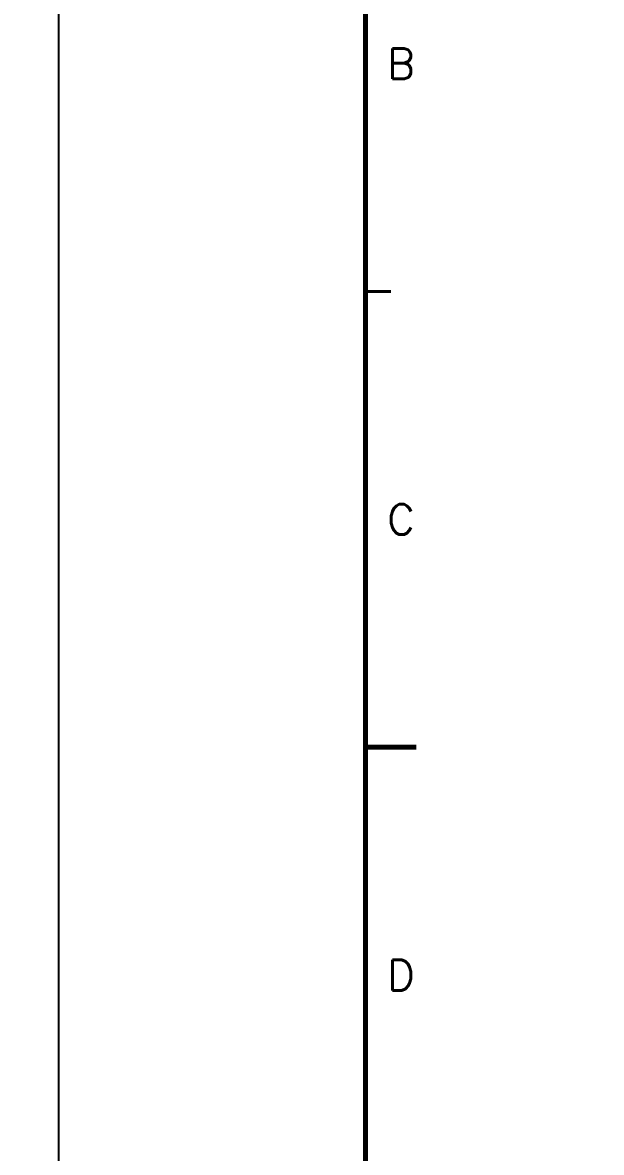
# Model space of a CAD drawing. Extents: x 295 to 953, y 10 to 290.
# Drawn here: x 848.1 to 905.3, y 110 to 221.6 of the extents above; entities that cross this region are included whole.
import ezdxf
from ezdxf.enums import TextEntityAlignment as Align

# ---------------------------------------------------------------- set-up
doc = ezdxf.new("R2010")
doc.units = 0
doc.header["$LTSCALE"] = 5
doc.header["$MEASUREMENT"] = 0
doc.layers.get('0').update_dxf_attribs({"linetype": 'CONTINUOUS', "lineweight": 25})
doc.layers.add('6', color=6, linetype='CONTINUOUS', lineweight=13)
doc.layers.add('문자', color=4, linetype='CONTINUOUS')
doc.layers.add('테두리', color=3, linetype='CONTINUOUS')
doc.styles.get("Standard").update_dxf_attribs({"font": 'simplex.shx'})
doc.styles.add('굴림체', font='')
doc.styles.get('굴림체').set_extended_font_data('GulimChe')

# ---------------------------------------------------------------- blocks, each defined once
blk = doc.blocks.new('C')
at = {"layer": '테두리'}
blk.add_line((405, 285), (405, 15), dxfattribs=at)
for points, const_width in [([(15, 285), (15, 15), (405, 15), (405, 285), (15, 285)], 0.5), ([(407.5, 195), (405, 195)], 0.3), ([(410, 150), (405, 150)], 0.5)]:
    blk.add_lwpolyline(points, dxfattribs=dict(at, const_width=const_width))
at = {"layer": '문자'}
for s, p in [('B', (408.5, 217.5)), ('C', (408.5, 172.5)), ('D', (408.5, 127.5))]:
    blk.add_text(s, height=3, dxfattribs=at).set_placement(p, align=Align.MIDDLE)

msp = doc.modelspace()

# ---------------------------------------------------------------- linework, layer by layer
msp.add_line((851.68, 78.8), (851.68, 267.3))

# ---------------------------------------------------------------- block references
msp.add_blockref('C', (476.98, 0))

# ---------------------------------------------------------------- texts
at = {"layer": '6', "color": 4, "insert": (905.28, 137.42), "char_height": 3, "width": 36.962, "attachment_point": 4, "style": '굴림체'}
msp.add_mtext('{\\f굴림|b0|i0|c129;\\C7;', dxfattribs=at)

doc.saveas('drawing.dxf')
